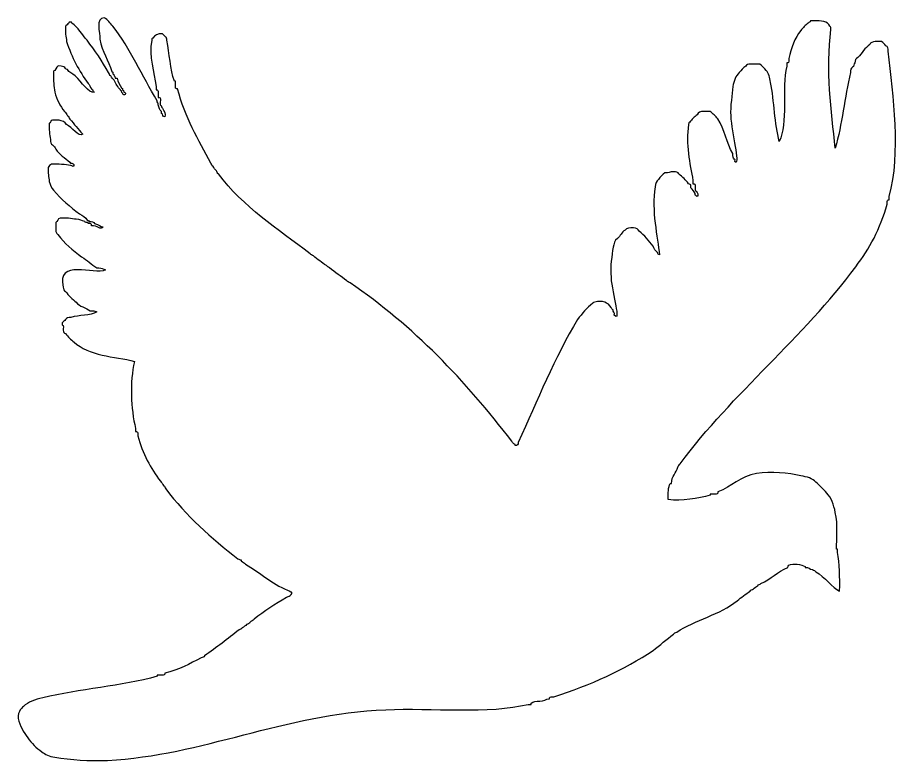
# Model space of a CAD drawing. Header units: centimetres. Extents: x -66 to 65, y -66 to 66.
# Drawn here: x 9.32 to 14.5, y 3.89 to 8.25 of the extents above; entities that cross this region are included whole.
import ezdxf

# ---------------------------------------------------------------- set-up
doc = ezdxf.new("R2010")
doc.units = ezdxf.units.CM
doc.header["$MEASUREMENT"] = 0
doc.layers.add('Layer 1', color=7, linetype='Continuous')

msp = doc.modelspace()

# ---------------------------------------------------------------- linework, layer by layer
at = {"layer": 'Layer 1'}
msp.add_open_spline([(10.16531, 7.72106), (10.15621, 7.72246), (10.16311, 7.73992), (10.15264, 7.74003), (10.15264, 7.74003), (10.15264, 7.74638), (10.15264, 7.7527), (10.15264, 7.75905), (10.15264, 7.75905), (10.15211, 7.76902), (10.15568, 7.78318), (10.14634, 7.78432), (10.14634, 7.78432), (10.14422, 7.78432), (10.14211, 7.78432), (10.13999, 7.78432), (10.13999, 7.78432), (10.13999, 7.79067), (10.13999, 7.79699), (10.13999, 7.80334), (10.13999, 7.80334), (10.13946, 7.81337), (10.14303, 7.82747), (10.13369, 7.82866), (10.13369, 7.82866), (10.13157, 7.82866), (10.12946, 7.82866), (10.12734, 7.82866), (10.12734, 7.82866), (10.12734, 7.83496), (10.12734, 7.84133), (10.12734, 7.84763), (10.12734, 7.84763), (10.11742, 7.93627), (10.08368, 8.02244), (10.10202, 8.11975), (10.10202, 8.11975), (10.10101, 8.12713), (10.10342, 8.13102), (10.10837, 8.13242), (10.10837, 8.13242), (10.11901, 8.14919), (10.13634, 8.15933), (10.16531, 8.15774), (10.16531, 8.15774), (10.1715, 8.15126), (10.17782, 8.14496), (10.18431, 8.13877), (10.18431, 8.13877), (10.19172, 8.13774), (10.18965, 8.12723), (10.19063, 8.11975), (10.19063, 8.11975), (10.20756, 8.04178), (10.20963, 7.94891), (10.23492, 7.8793), (10.23492, 7.8793), (10.23704, 7.8793), (10.23915, 7.8793), (10.24127, 7.8793), (10.24127, 7.8793), (10.24127, 7.87295), (10.24127, 7.86665), (10.24127, 7.86028), (10.24127, 7.86028), (10.2418, 7.85025), (10.23823, 7.83615), (10.24757, 7.83496), (10.24757, 7.83496), (10.24969, 7.83496), (10.2518, 7.83496), (10.25392, 7.83496), (10.25392, 7.83496), (10.29758, 7.66769), (10.3751, 7.53426), (10.45008, 7.39829), (10.45008, 7.39829), (10.45553, 7.39318), (10.45386, 7.38093), (10.46275, 7.37927), (10.46275, 7.37927), (10.4691, 7.37086), (10.4732, 7.36019), (10.48177, 7.35395), (10.48177, 7.35395), (10.48719, 7.3489), (10.48553, 7.33665), (10.49444, 7.33498), (10.49444, 7.33498), (10.63824, 7.14337), (10.84078, 7.01044), (11.03239, 6.86664), (11.03239, 6.86664), (11.03702, 6.86074), (11.0439, 6.85709), (11.05136, 6.85397), (11.05136, 6.85397), (11.07517, 6.83352), (11.10057, 6.8146), (11.12732, 6.79703), (11.12732, 6.79703), (11.13195, 6.79113), (11.13883, 6.78743), (11.14629, 6.78436), (11.14629, 6.78436), (11.17854, 6.75753), (11.21233, 6.73229), (11.24757, 6.7084), (11.24757, 6.7084), (11.2522, 6.70253), (11.25908, 6.69885), (11.26654, 6.69573), (11.26654, 6.69573), (11.6387, 6.44139), (11.94485, 6.12087), (12.21589, 5.7654), (12.21589, 5.7654), (12.21944, 5.7563), (12.22576, 5.74995), (12.23486, 5.74643), (12.23486, 5.74643), (12.23486, 5.74431), (12.23486, 5.7422), (12.23486, 5.74008), (12.23486, 5.74008), (12.24867, 5.73894), (12.25502, 5.74524), (12.25388, 5.75908), (12.25388, 5.75908), (12.36561, 6.00387), (12.46758, 6.25838), (12.60197, 6.48055), (12.60197, 6.48055), (12.62896, 6.51476), (12.65571, 6.54918), (12.69055, 6.57548), (12.69055, 6.57548), (12.69076, 6.58162), (12.6983, 6.5804), (12.70322, 6.58183), (12.70322, 6.58183), (12.74725, 6.59495), (12.78177, 6.58117), (12.79815, 6.55016), (12.79815, 6.55016), (12.80503, 6.5486), (12.80244, 6.53759), (12.81082, 6.53754), (12.81082, 6.53754), (12.80823, 6.52225), (12.82241, 6.52376), (12.81717, 6.50587), (12.81717, 6.50587), (12.8595, 6.45962), (12.80497, 6.62612), (12.79815, 6.72741), (12.79815, 6.72741), (12.79355, 6.79615), (12.80302, 6.8546), (12.81082, 6.9046), (12.81082, 6.9046), (12.81691, 6.92384), (12.81831, 6.94775), (12.83614, 6.95524), (12.83614, 6.95524), (12.85231, 6.97069), (12.86157, 6.99308), (12.88043, 7.00583), (12.88043, 7.00583), (12.89072, 7.01673), (12.90694, 7.0216), (12.93107, 7.0185), (12.93107, 7.0185), (12.94586, 7.01638), (12.95835, 7.01204), (12.96274, 6.99953), (12.96274, 6.99953), (12.99613, 6.97596), (13.01799, 6.94087), (13.045, 6.91089), (13.045, 6.91089), (13.05177, 6.89658), (13.05937, 6.88308), (13.07032, 6.87295), (13.07032, 6.87295), (13.0731, 6.86731), (13.07585, 6.86157), (13.08299, 6.86028), (13.08299, 6.86028), (13.07225, 6.96347), (13.03338, 7.1201), (13.05767, 7.25895), (13.05767, 7.25895), (13.05746, 7.28025), (13.06635, 7.29245), (13.07664, 7.30329), (13.07664, 7.30329), (13.08744, 7.31779), (13.10011, 7.33046), (13.11463, 7.3412), (13.11463, 7.3412), (13.1381, 7.33675), (13.1418, 7.35205), (13.16527, 7.34755), (13.16527, 7.34755), (13.18099, 7.3485), (13.19152, 7.3443), (13.19689, 7.33488), (13.19689, 7.33488), (13.21819, 7.31818), (13.23713, 7.29916), (13.25383, 7.27794), (13.25383, 7.27794), (13.25894, 7.2767), (13.26013, 7.27159), (13.2665, 7.27159), (13.2665, 7.27159), (13.2665, 7.26741), (13.2665, 7.26318), (13.2665, 7.25892), (13.2665, 7.25892), (13.2665, 7.25686), (13.2665, 7.25474), (13.2665, 7.25262), (13.2665, 7.25262), (13.27875, 7.2459), (13.28304, 7.23116), (13.29182, 7.22095), (13.29182, 7.22095), (13.29156, 7.21015), (13.29653, 7.20457), (13.30449, 7.20198), (13.30449, 7.20198), (13.31256, 7.20947), (13.30719, 7.2259), (13.29819, 7.2336), (13.29819, 7.2336), (13.29076, 7.23463), (13.29282, 7.24519), (13.29184, 7.25262), (13.29184, 7.25262), (13.29131, 7.26265), (13.29488, 7.27678), (13.28554, 7.27794), (13.28554, 7.27794), (13.28342, 7.27794), (13.28131, 7.27794), (13.27919, 7.27794), (13.27919, 7.27794), (13.27919, 7.28424), (13.27919, 7.29061), (13.27919, 7.29691), (13.27919, 7.29691), (13.26152, 7.3951), (13.23424, 7.51091), (13.25387, 7.62603), (13.25387, 7.62603), (13.25284, 7.63336), (13.25527, 7.6373), (13.26022, 7.6387), (13.26022, 7.6387), (13.27292, 7.6555), (13.28766, 7.67026), (13.30451, 7.68299), (13.30451, 7.68299), (13.31025, 7.69622), (13.32322, 7.70228), (13.3425, 7.70196), (13.3425, 7.70196), (13.35517, 7.70196), (13.36782, 7.70196), (13.38049, 7.70196), (13.38049, 7.70196), (13.39729, 7.68926), (13.41205, 7.67452), (13.42478, 7.65767), (13.42478, 7.65767), (13.4655, 7.60134), (13.47542, 7.51421), (13.51342, 7.45516), (13.51342, 7.45516), (13.51342, 7.45093), (13.51342, 7.44675), (13.51342, 7.44249), (13.51342, 7.44249), (13.51424, 7.43072), (13.51755, 7.42135), (13.52609, 7.41717), (13.52609, 7.41717), (13.52691, 7.41593), (13.52495, 7.40487), (13.52609, 7.4045), (13.52609, 7.4045), (13.55803, 7.39519), (13.50678, 7.56981), (13.50077, 7.67662), (13.50077, 7.67662), (13.49752, 7.73425), (13.51022, 7.80317), (13.51344, 7.84751), (13.51344, 7.84751), (13.51876, 7.88225), (13.52998, 7.91112), (13.55138, 7.92977), (13.55138, 7.92977), (13.56218, 7.9443), (13.57485, 7.95697), (13.58937, 7.96776), (13.58937, 7.96776), (13.59355, 7.97628), (13.60292, 7.97953), (13.61469, 7.98043), (13.61469, 7.98043), (13.63371, 7.98043), (13.65268, 7.98043), (13.67163, 7.98043), (13.67163, 7.98043), (13.68621, 7.96963), (13.6988, 7.95699), (13.70962, 7.94244), (13.70962, 7.94244), (13.7246, 7.9258), (13.73044, 7.9), (13.73494, 7.87283), (13.73494, 7.87283), (13.75613, 7.7611), (13.75902, 7.63108), (13.78558, 7.52474), (13.78558, 7.52474), (13.83942, 7.63333), (13.79876, 7.83645), (13.82987, 7.96776), (13.82987, 7.96776), (13.82987, 7.97411), (13.82987, 7.98043), (13.82987, 7.98678), (13.82987, 7.98678), (13.83199, 7.98678), (13.8341, 7.98678), (13.83622, 7.98678), (13.83622, 7.98678), (13.84479, 7.98869), (13.84143, 8.00258), (13.84252, 8.01205), (13.84252, 8.01205), (13.85776, 8.07489), (13.87575, 8.13498), (13.91213, 8.17662), (13.91213, 8.17662), (13.92483, 8.19342), (13.93962, 8.20818), (13.95647, 8.22091), (13.95647, 8.22091), (13.95803, 8.22779), (13.96904, 8.2252), (13.96914, 8.23358), (13.96914, 8.23358), (13.97544, 8.23358), (13.98181, 8.23358), (13.98811, 8.23358), (13.98811, 8.23358), (14.03386, 8.2371), (14.06955, 8.23064), (14.08304, 8.20196), (14.08304, 8.20196), (14.09047, 8.20093), (14.08836, 8.19037), (14.08939, 8.18296), (14.08939, 8.18296), (14.0587, 7.94648), (14.09063, 7.70576), (14.11466, 7.48676), (14.11466, 7.48676), (14.1549, 7.62376), (14.16959, 7.78627), (14.2033, 7.92978), (14.2033, 7.92978), (14.20237, 7.9455), (14.20655, 7.95608), (14.21597, 7.96145), (14.21597, 7.96145), (14.22769, 7.96238), (14.21983, 7.98285), (14.22864, 7.9868), (14.22864, 7.9868), (14.23076, 8.00151), (14.2351, 8.01403), (14.24761, 8.01842), (14.24761, 8.01842), (14.27021, 8.04435), (14.28817, 8.07496), (14.31727, 8.09438), (14.31727, 8.09438), (14.32161, 8.10684), (14.33412, 8.11123), (14.34889, 8.11335), (14.34889, 8.11335), (14.36156, 8.11335), (14.37421, 8.11335), (14.38688, 8.11335), (14.38688, 8.11335), (14.39627, 8.10592), (14.40477, 8.09747), (14.4122, 8.08803), (14.4122, 8.08803), (14.42157, 8.08266), (14.4258, 8.0721), (14.42487, 8.05641), (14.42487, 8.05641), (14.45411, 7.78966), (14.50234, 7.45959), (14.43117, 7.20199), (14.43117, 7.20199), (14.43117, 7.19569), (14.43117, 7.18932), (14.43117, 7.18302), (14.43117, 7.18302), (14.42905, 7.18302), (14.42694, 7.18302), (14.42487, 7.18302), (14.42487, 7.18302), (14.41624, 7.18106), (14.4196, 7.16714), (14.41852, 7.1577), (14.41852, 7.1577), (14.37944, 7.01321), (14.31486, 6.89425), (14.23495, 6.79059), (14.23495, 6.79059), (13.92499, 6.37064), (13.51462, 6.05103), (13.20339, 5.6324), (13.20339, 5.6324), (13.19744, 5.62774), (13.19379, 5.62089), (13.19072, 5.61343), (13.19072, 5.61343), (13.17955, 5.58025), (13.15505, 5.56046), (13.15273, 5.5185), (13.15273, 5.5185), (13.15061, 5.5185), (13.1485, 5.5185), (13.14638, 5.5185), (13.14638, 5.5185), (13.13283, 5.49617), (13.13315, 5.46003), (13.13371, 5.42351), (13.13371, 5.42351), (13.21256, 5.4106), (13.31127, 5.43126), (13.38057, 5.44883), (13.38057, 5.44883), (13.38057, 5.45095), (13.38057, 5.45306), (13.38057, 5.45518), (13.38057, 5.45518), (13.38687, 5.45518), (13.39324, 5.45518), (13.39954, 5.45518), (13.39954, 5.45518), (13.40957, 5.45571), (13.42367, 5.45214), (13.42486, 5.46148), (13.42486, 5.46148), (13.42486, 5.4636), (13.42486, 5.46571), (13.42486, 5.46783), (13.42486, 5.46783), (13.50656, 5.49797), (13.55628, 5.56006), (13.65269, 5.57541), (13.65269, 5.57541), (13.73836, 5.58967), (13.83904, 5.58033), (13.91217, 5.56274), (13.91217, 5.56274), (13.94725, 5.5556), (13.98218, 5.54837), (14.00081, 5.52475), (14.00081, 5.52475), (14.02428, 5.50599), (14.04537, 5.4849), (14.06412, 5.46144), (14.06412, 5.46144), (14.09119, 5.43369), (14.10577, 5.39344), (14.11471, 5.34754), (14.11471, 5.34754), (14.13146, 5.27761), (14.12199, 5.1903), (14.12106, 5.13235), (14.12106, 5.13235), (14.12318, 5.13235), (14.12529, 5.13235), (14.12736, 5.13235), (14.12736, 5.13235), (14.12736, 5.126), (14.12736, 5.11968), (14.12736, 5.11333), (14.12736, 5.11333), (14.14194, 5.04771), (14.14114, 4.96678), (14.14003, 4.8855), (14.14003, 4.8855), (14.09926, 4.90384), (14.05139, 4.96977), (14.00081, 4.99943), (14.00081, 4.99943), (13.99615, 5.00533), (13.98927, 5.00901), (13.98184, 5.0121), (13.98184, 5.0121), (13.96178, 5.01107), (13.96065, 5.0289), (13.9375, 5.02477), (13.9375, 5.02477), (13.9375, 5.02689), (13.9375, 5.02895), (13.9375, 5.03109), (13.9375, 5.03109), (13.91813, 5.04141), (13.86625, 5.05242), (13.84257, 5.03744), (13.84257, 5.03744), (13.84138, 5.03233), (13.83622, 5.03114), (13.83627, 5.02477), (13.83627, 5.02477), (13.77512, 5.00151), (13.7371, 4.95516), (13.67805, 4.92984), (13.67805, 4.92984), (13.67294, 4.92436), (13.66075, 4.92606), (13.65908, 4.91717), (13.65908, 4.91717), (13.65061, 4.91082), (13.63995, 4.90672), (13.63376, 4.89815), (13.63376, 4.89815), (13.62865, 4.89273), (13.6164, 4.89442), (13.61474, 4.8855), (13.61474, 4.8855), (13.58802, 4.86793), (13.56259, 4.84907), (13.53883, 4.82854), (13.53883, 4.82854), (13.43993, 4.74813), (13.29248, 4.71625), (13.18439, 4.64497), (13.18439, 4.64497), (13.17928, 4.63955), (13.16709, 4.64124), (13.16542, 4.63235), (13.16542, 4.63235), (13.12475, 4.60123), (13.08549, 4.5688), (13.04517, 4.53736), (13.04517, 4.53736), (12.87499, 4.42274), (12.67801, 4.3349), (12.46287, 4.26524), (12.46287, 4.26524), (12.45284, 4.26471), (12.43874, 4.26828), (12.43758, 4.25894), (12.43758, 4.25894), (12.43758, 4.25682), (12.43758, 4.25471), (12.43758, 4.25259), (12.43758, 4.25259), (12.41242, 4.25455), (12.40578, 4.23796), (12.38062, 4.23992), (12.38062, 4.23992), (12.36006, 4.23939), (12.3417, 4.23667), (12.33001, 4.22725), (12.33001, 4.22725), (12.33001, 4.22519), (12.33001, 4.22307), (12.33001, 4.22095), (12.33001, 4.22095), (12.32369, 4.22095), (12.31734, 4.22095), (12.31101, 4.22095), (12.31101, 4.22095), (12.08725, 4.16338), (11.74221, 4.201), (11.47561, 4.18933), (11.47561, 4.18933), (10.87255, 4.16282), (10.40145, 3.92051), (9.84273, 3.89183), (9.84273, 3.89183), (9.73452, 3.8863), (9.62776, 3.89487), (9.53261, 3.91085), (9.53261, 3.91085), (9.5002, 3.91432), (9.47676, 3.92673), (9.45665, 3.94247), (9.45665, 3.94247), (9.4244, 3.96507), (9.39699, 3.9925), (9.37439, 4.02473), (9.37439, 4.02473), (9.34989, 4.05719), (9.32841, 4.09268), (9.31745, 4.13869), (9.31745, 4.13869), (9.31533, 4.16184), (9.32449, 4.17383), (9.33012, 4.18933), (9.33012, 4.18933), (9.33658, 4.19547), (9.3429, 4.20184), (9.34909, 4.2083), (9.34909, 4.2083), (9.3769, 4.23537), (9.41714, 4.24995), (9.46305, 4.25894), (9.46305, 4.25894), (9.67554, 4.31223), (9.92726, 4.32633), (10.1339, 4.38549), (10.1339, 4.38549), (10.1339, 4.38761), (10.1339, 4.38972), (10.1339, 4.39184), (10.1339, 4.39184), (10.1402, 4.39184), (10.14657, 4.39184), (10.15287, 4.39184), (10.15287, 4.39184), (10.1629, 4.39237), (10.177, 4.3888), (10.17819, 4.39814), (10.17819, 4.39814), (10.17819, 4.40026), (10.17819, 4.40237), (10.17819, 4.40449), (10.17819, 4.40449), (10.26347, 4.42047), (10.32379, 4.46138), (10.39338, 4.49307), (10.39338, 4.49307), (10.39849, 4.49852), (10.41071, 4.49685), (10.41238, 4.50574), (10.41238, 4.50574), (10.48138, 4.55487), (10.54888, 4.60551), (10.61489, 4.65761), (10.61489, 4.65761), (10.61997, 4.66309), (10.63222, 4.66139), (10.63389, 4.67028), (10.63389, 4.67028), (10.6423, 4.67663), (10.65302, 4.68073), (10.65921, 4.6893), (10.65921, 4.6893), (10.66432, 4.69472), (10.67651, 4.69306), (10.67818, 4.70195), (10.67818, 4.70195), (10.68662, 4.70825), (10.69731, 4.7124), (10.7035, 4.72092), (10.7035, 4.72092), (10.76256, 4.76733), (10.82587, 4.80956), (10.89337, 4.84752), (10.89337, 4.84752), (10.90178, 4.85387), (10.91694, 4.85347), (10.91869, 4.86649), (10.91869, 4.86649), (10.93814, 4.87636), (10.90771, 4.8885), (10.89972, 4.89181), (10.89972, 4.89181), (10.80344, 4.92845), (10.73814, 4.99603), (10.65289, 5.04368), (10.65289, 5.04368), (10.64667, 5.05225), (10.63601, 5.05635), (10.62757, 5.0627), (10.62757, 5.0627), (10.62757, 5.06476), (10.62757, 5.06688), (10.62757, 5.069), (10.62757, 5.069), (10.61736, 5.06725), (10.6167, 5.07501), (10.60857, 5.07535), (10.60857, 5.07535), (10.45075, 5.19597), (10.3043, 5.328), (10.18455, 5.4867), (10.18455, 5.4867), (10.1791, 5.49183), (10.18079, 5.50406), (10.17188, 5.50572), (10.17188, 5.50572), (10.16556, 5.51413), (10.16146, 5.5248), (10.15288, 5.53104), (10.15288, 5.53104), (10.09605, 5.60705), (10.04898, 5.69294), (10.01998, 5.79681), (10.01998, 5.79681), (10.01945, 5.80684), (10.02302, 5.82094), (10.01368, 5.82213), (10.01368, 5.82213), (10.01156, 5.82213), (10.00945, 5.82213), (10.00733, 5.82213), (10.00733, 5.82213), (10.00733, 5.82848), (10.00733, 5.8348), (10.00733, 5.84115), (10.00733, 5.84115), (9.98008, 5.95587), (9.97198, 6.11386), (10.00103, 6.23353), (10.00103, 6.23353), (9.94409, 6.25255), (9.87247, 6.25689), (9.81116, 6.27152), (9.81116, 6.27152), (9.74491, 6.28546), (9.69019, 6.31092), (9.64659, 6.34743), (9.64659, 6.34743), (9.62749, 6.36217), (9.61066, 6.37899), (9.59598, 6.39807), (9.59598, 6.39807), (9.58817, 6.40085), (9.58296, 6.40619), (9.58331, 6.41709), (9.58331, 6.41709), (9.57984, 6.4263), (9.59069, 6.44982), (9.57696, 6.44873), (9.57696, 6.44873), (9.57696, 6.45296), (9.57696, 6.45714), (9.57696, 6.46138), (9.57696, 6.46138), (9.58344, 6.46752), (9.58977, 6.47389), (9.59598, 6.48035), (9.59598, 6.48035), (9.60135, 6.48974), (9.61191, 6.494), (9.6276, 6.49302), (9.6276, 6.49302), (9.67467, 6.50715), (9.74185, 6.50114), (9.77947, 6.52469), (9.77947, 6.52469), (9.77383, 6.52961), (9.76521, 6.53146), (9.75418, 6.53099), (9.75418, 6.53099), (9.74997, 6.53099), (9.74574, 6.53099), (9.74151, 6.53099), (9.74151, 6.53099), (9.71643, 6.55023), (9.67804, 6.5561), (9.65922, 6.58163), (9.65922, 6.58163), (9.6358, 6.60039), (9.61469, 6.62148), (9.59596, 6.64494), (9.59596, 6.64494), (9.58744, 6.64907), (9.58416, 6.65841), (9.58329, 6.67021), (9.58329, 6.67021), (9.53998, 6.83856), (9.76831, 6.74043), (9.83009, 6.77149), (9.83009, 6.77149), (9.81826, 6.77654), (9.80691, 6.78207), (9.7921, 6.78416), (9.7921, 6.78416), (9.78789, 6.78416), (9.78369, 6.78416), (9.77943, 6.78416), (9.77943, 6.78416), (9.74821, 6.80353), (9.72392, 6.82991), (9.69085, 6.84747), (9.69085, 6.84747), (9.64, 6.88732), (9.58782, 6.92587), (9.55157, 6.98037), (9.55157, 6.98037), (9.5431, 6.98452), (9.5398, 6.99386), (9.5389, 7.00564), (9.5389, 7.00564), (9.5389, 7.02043), (9.5389, 7.03522), (9.5389, 7.04998), (9.5389, 7.04998), (9.55007, 7.05572), (9.54938, 7.07329), (9.56422, 7.0753), (9.56422, 7.0753), (9.60081, 7.07808), (9.62907, 7.0726), (9.65915, 7.06895), (9.65915, 7.06895), (9.68193, 7.07064), (9.68966, 7.05728), (9.70979, 7.05628), (9.70979, 7.05628), (9.71082, 7.0489), (9.72133, 7.05096), (9.72879, 7.04998), (9.72879, 7.04998), (9.72879, 7.04786), (9.72879, 7.04575), (9.72879, 7.04363), (9.72879, 7.04363), (9.73776, 7.04419), (9.7467, 7.04466), (9.74779, 7.03733), (9.74779, 7.03733), (9.74779, 7.03521), (9.74779, 7.0331), (9.74779, 7.03098), (9.74779, 7.03098), (9.78515, 7.03244), (9.80132, 7.00285), (9.8174, 7.02468), (9.8174, 7.02468), (9.7988, 7.02489), (9.79348, 7.03791), (9.76676, 7.04365), (9.76676, 7.04365), (9.76139, 7.05304), (9.75083, 7.0573), (9.73514, 7.05632), (9.73514, 7.05632), (9.73498, 7.06246), (9.72739, 7.06124), (9.72247, 7.06267), (9.72247, 7.06267), (9.71596, 7.08355), (9.69596, 7.09098), (9.67818, 7.10066), (9.67818, 7.10066), (9.62272, 7.14225), (9.56997, 7.18654), (9.52628, 7.23988), (9.52628, 7.23988), (9.51419, 7.25311), (9.50588, 7.27012), (9.50096, 7.29052), (9.50096, 7.29052), (9.49932, 7.31843), (9.49085, 7.33947), (9.49464, 7.37278), (9.49464, 7.37278), (9.49821, 7.38188), (9.50451, 7.38823), (9.51364, 7.39175), (9.51364, 7.39175), (9.55526, 7.39331), (9.59352, 7.39149), (9.62757, 7.38545), (9.62757, 7.38545), (9.63268, 7.38421), (9.63387, 7.3791), (9.64024, 7.3791), (9.64024, 7.3791), (9.64733, 7.38825), (9.64707, 7.39455), (9.63392, 7.39812), (9.63392, 7.39812), (9.62656, 7.39709), (9.62265, 7.39952), (9.62125, 7.40442), (9.62125, 7.40442), (9.59249, 7.42839), (9.56066, 7.44932), (9.53896, 7.48038), (9.53896, 7.48038), (9.53311, 7.50406), (9.50292, 7.50337), (9.50734, 7.53732), (9.50734, 7.53732), (9.50366, 7.5674), (9.49819, 7.59566), (9.50102, 7.63225), (9.50102, 7.63225), (9.51298, 7.63296), (9.50541, 7.65318), (9.52002, 7.65127), (9.52002, 7.65127), (9.53269, 7.65127), (9.54534, 7.65127), (9.55801, 7.65127), (9.55801, 7.65127), (9.57635, 7.6464), (9.59439, 7.64124), (9.6023, 7.62595), (9.6023, 7.62595), (9.63222, 7.61116), (9.67403, 7.54927), (9.69723, 7.56896), (9.69723, 7.56896), (9.66937, 7.59597), (9.64744, 7.62891), (9.62129, 7.6576), (9.62129, 7.6576), (9.61584, 7.66271), (9.61753, 7.6749), (9.60862, 7.67657), (9.60862, 7.67657), (9.6023, 7.68504), (9.5982, 7.6957), (9.58962, 7.70189), (9.58962, 7.70189), (9.56409, 7.73335), (9.54512, 7.77134), (9.53268, 7.81585), (9.53268, 7.81585), (9.52736, 7.8485), (9.5244, 7.88353), (9.52636, 7.92343), (9.52636, 7.92343), (9.5258, 7.93243), (9.5253, 7.94137), (9.53268, 7.9424), (9.53268, 7.9424), (9.54255, 7.95362), (9.54115, 7.97613), (9.57067, 7.96772), (9.57067, 7.96772), (9.58244, 7.96685), (9.59181, 7.96359), (9.59599, 7.95505), (9.59599, 7.95505), (9.59615, 7.94891), (9.60372, 7.95013), (9.60864, 7.94875), (9.60864, 7.94875), (9.61417, 7.92854), (9.63589, 7.92615), (9.65296, 7.91076), (9.65296, 7.91076), (9.69238, 7.87515), (9.73022, 7.80575), (9.76686, 7.81585), (9.76686, 7.81585), (9.75228, 7.81387), (9.75982, 7.83413), (9.74789, 7.83479), (9.74789, 7.83479), (9.74048, 7.84424), (9.74003, 7.86069), (9.72889, 7.86649), (9.72889, 7.86649), (9.67677, 7.93883), (9.63221, 8.0187), (9.60231, 8.11329), (9.60231, 8.11329), (9.59961, 8.14224), (9.59271, 8.16692), (9.59601, 8.20193), (9.59601, 8.20193), (9.60247, 8.20807), (9.60879, 8.21444), (9.61498, 8.2209), (9.61498, 8.2209), (9.61644, 8.22897), (9.63387, 8.22918), (9.63398, 8.2209), (9.63398, 8.2209), (9.67166, 8.19526), (9.6924, 8.15274), (9.72259, 8.11962), (9.72259, 8.11962), (9.769, 8.06062), (9.81123, 7.9973), (9.84917, 7.92975), (9.84917, 7.92975), (9.85462, 7.92464), (9.85293, 7.91245), (9.86184, 7.91078), (9.86184, 7.91078), (9.86816, 7.90237), (9.87226, 7.89165), (9.88084, 7.88546), (9.88084, 7.88546), (9.8915, 7.86448), (9.90394, 7.84524), (9.91883, 7.82852), (9.91883, 7.82852), (9.91764, 7.82315), (9.92129, 7.82251), (9.92513, 7.82217), (9.92513, 7.82217), (9.9241, 7.81484), (9.92653, 7.8109), (9.93148, 7.8095), (9.93148, 7.8095), (9.9354, 7.78341), (9.96394, 7.81193), (9.93778, 7.81588), (9.93778, 7.81588), (9.93881, 7.82321), (9.93638, 7.82712), (9.93148, 7.82853), (9.93148, 7.82853), (9.93249, 7.83586), (9.93008, 7.8398), (9.92513, 7.8412), (9.92513, 7.8412), (9.9169, 7.86044), (9.90124, 7.8721), (9.89981, 7.89814), (9.89981, 7.89814), (9.89563, 7.89814), (9.8914, 7.89814), (9.88714, 7.89814), (9.88714, 7.89814), (9.88817, 7.90547), (9.88574, 7.90941), (9.88084, 7.91081), (9.88084, 7.91081), (9.88187, 7.91814), (9.87944, 7.92208), (9.87449, 7.92348), (9.87449, 7.92348), (9.87552, 7.93081), (9.87309, 7.93475), (9.86819, 7.93615), (9.86819, 7.93615), (9.84739, 8.00182), (9.8113, 8.05222), (9.79858, 8.12602), (9.79858, 8.12602), (9.79937, 8.16523), (9.76887, 8.25127), (9.82387, 8.25257), (9.82387, 8.25257), (9.84459, 8.23955), (9.85861, 8.21987), (9.87448, 8.20198), (9.87448, 8.20198), (9.97571, 8.07109), (10.04625, 7.90962), (10.13401, 7.76526), (10.13401, 7.76526), (10.13319, 7.75388), (10.14176, 7.75195), (10.14031, 7.73994), (10.14031, 7.73994), (10.14314, 7.72377), (10.1492, 7.71084), (10.15931, 7.70195), (10.15931, 7.70195), (10.15931, 7.69777), (10.15931, 7.69354), (10.15931, 7.68928), (10.15931, 7.68928), (10.17127, 7.68862), (10.1637, 7.6684), (10.17831, 7.67034), (10.17831, 7.67034), (10.18724, 7.68153), (10.17383, 7.70839), (10.16531, 7.72106)], degree=3, knots=[0, 0, 0, 0, 0.003663, 0.003663, 0.003663, 0.003663, 0.007326, 0.007326, 0.007326, 0.007326, 0.010989, 0.010989, 0.010989, 0.010989, 0.014652, 0.014652, 0.014652, 0.014652, 0.018315, 0.018315, 0.018315, 0.018315, 0.021978, 0.021978, 0.021978, 0.021978, 0.025641, 0.025641, 0.025641, 0.025641, 0.029304, 0.029304, 0.029304, 0.029304, 0.032967, 0.032967, 0.032967, 0.032967, 0.03663, 0.03663, 0.03663, 0.03663, 0.040293, 0.040293, 0.040293, 0.040293, 0.043956, 0.043956, 0.043956, 0.043956, 0.047619, 0.047619, 0.047619, 0.047619, 0.0512821, 0.0512821, 0.0512821, 0.0512821, 0.0549451, 0.0549451, 0.0549451, 0.0549451, 0.0586081, 0.0586081, 0.0586081, 0.0586081, 0.0622711, 0.0622711, 0.0622711, 0.0622711, 0.0659341, 0.0659341, 0.0659341, 0.0659341, 0.0695971, 0.0695971, 0.0695971, 0.0695971, 0.0732601, 0.0732601, 0.0732601, 0.0732601, 0.0769231, 0.0769231, 0.0769231, 0.0769231, 0.0805861, 0.0805861, 0.0805861, 0.0805861, 0.0842491, 0.0842491, 0.0842491, 0.0842491, 0.0879121, 0.0879121, 0.0879121, 0.0879121, 0.0915751, 0.0915751, 0.0915751, 0.0915751, 0.0952381, 0.0952381, 0.0952381, 0.0952381, 0.0989011, 0.0989011, 0.0989011, 0.0989011, 0.1025641, 0.1025641, 0.1025641, 0.1025641, 0.1062271, 0.1062271, 0.1062271, 0.1062271, 0.1098901, 0.1098901, 0.1098901, 0.1098901, 0.1135531, 0.1135531, 0.1135531, 0.1135531, 0.1172161, 0.1172161, 0.1172161, 0.1172161, 0.1208791, 0.1208791, 0.1208791, 0.1208791, 0.1245421, 0.1245421, 0.1245421, 0.1245421, 0.1282051, 0.1282051, 0.1282051, 0.1282051, 0.1318681, 0.1318681, 0.1318681, 0.1318681, 0.1355311, 0.1355311, 0.1355311, 0.1355311, 0.1391941, 0.1391941, 0.1391941, 0.1391941, 0.1428571, 0.1428571, 0.1428571, 0.1428571, 0.1465201, 0.1465201, 0.1465201, 0.1465201, 0.1501832, 0.1501832, 0.1501832, 0.1501832, 0.1538462, 0.1538462, 0.1538462, 0.1538462, 0.1575092, 0.1575092, 0.1575092, 0.1575092, 0.1611722, 0.1611722, 0.1611722, 0.1611722, 0.1648352, 0.1648352, 0.1648352, 0.1648352, 0.1684982, 0.1684982, 0.1684982, 0.1684982, 0.1721612, 0.1721612, 0.1721612, 0.1721612, 0.1758242, 0.1758242, 0.1758242, 0.1758242, 0.1794872, 0.1794872, 0.1794872, 0.1794872, 0.1831502, 0.1831502, 0.1831502, 0.1831502, 0.1868132, 0.1868132, 0.1868132, 0.1868132, 0.1904762, 0.1904762, 0.1904762, 0.1904762, 0.1941392, 0.1941392, 0.1941392, 0.1941392, 0.1978022, 0.1978022, 0.1978022, 0.1978022, 0.2014652, 0.2014652, 0.2014652, 0.2014652, 0.2051282, 0.2051282, 0.2051282, 0.2051282, 0.2087912, 0.2087912, 0.2087912, 0.2087912, 0.2124542, 0.2124542, 0.2124542, 0.2124542, 0.2161172, 0.2161172, 0.2161172, 0.2161172, 0.2197802, 0.2197802, 0.2197802, 0.2197802, 0.2234432, 0.2234432, 0.2234432, 0.2234432, 0.2271062, 0.2271062, 0.2271062, 0.2271062, 0.2307692, 0.2307692, 0.2307692, 0.2307692, 0.2344322, 0.2344322, 0.2344322, 0.2344322, 0.2380952, 0.2380952, 0.2380952, 0.2380952, 0.2417582, 0.2417582, 0.2417582, 0.2417582, 0.2454212, 0.2454212, 0.2454212, 0.2454212, 0.2490842, 0.2490842, 0.2490842, 0.2490842, 0.2527473, 0.2527473, 0.2527473, 0.2527473, 0.2564103, 0.2564103, 0.2564103, 0.2564103, 0.2600733, 0.2600733, 0.2600733, 0.2600733, 0.2637363, 0.2637363, 0.2637363, 0.2637363, 0.2673993, 0.2673993, 0.2673993, 0.2673993, 0.2710623, 0.2710623, 0.2710623, 0.2710623, 0.2747253, 0.2747253, 0.2747253, 0.2747253, 0.2783883, 0.2783883, 0.2783883, 0.2783883, 0.2820513, 0.2820513, 0.2820513, 0.2820513, 0.2857143, 0.2857143, 0.2857143, 0.2857143, 0.2893773, 0.2893773, 0.2893773, 0.2893773, 0.2930403, 0.2930403, 0.2930403, 0.2930403, 0.2967033, 0.2967033, 0.2967033, 0.2967033, 0.3003663, 0.3003663, 0.3003663, 0.3003663, 0.3040293, 0.3040293, 0.3040293, 0.3040293, 0.3076923, 0.3076923, 0.3076923, 0.3076923, 0.3113553, 0.3113553, 0.3113553, 0.3113553, 0.3150183, 0.3150183, 0.3150183, 0.3150183, 0.3186813, 0.3186813, 0.3186813, 0.3186813, 0.3223443, 0.3223443, 0.3223443, 0.3223443, 0.3260073, 0.3260073, 0.3260073, 0.3260073, 0.3296703, 0.3296703, 0.3296703, 0.3296703, 0.3333333, 0.3333333, 0.3333333, 0.3333333, 0.3369963, 0.3369963, 0.3369963, 0.3369963, 0.3406593, 0.3406593, 0.3406593, 0.3406593, 0.3443223, 0.3443223, 0.3443223, 0.3443223, 0.3479853, 0.3479853, 0.3479853, 0.3479853, 0.3516484, 0.3516484, 0.3516484, 0.3516484, 0.3553114, 0.3553114, 0.3553114, 0.3553114, 0.3589744, 0.3589744, 0.3589744, 0.3589744, 0.3626374, 0.3626374, 0.3626374, 0.3626374, 0.3663004, 0.3663004, 0.3663004, 0.3663004, 0.3699634, 0.3699634, 0.3699634, 0.3699634, 0.3736264, 0.3736264, 0.3736264, 0.3736264, 0.3772894, 0.3772894, 0.3772894, 0.3772894, 0.3809524, 0.3809524, 0.3809524, 0.3809524, 0.3846154, 0.3846154, 0.3846154, 0.3846154, 0.3882784, 0.3882784, 0.3882784, 0.3882784, 0.3919414, 0.3919414, 0.3919414, 0.3919414, 0.3956044, 0.3956044, 0.3956044, 0.3956044, 0.3992674, 0.3992674, 0.3992674, 0.3992674, 0.4029304, 0.4029304, 0.4029304, 0.4029304, 0.4065934, 0.4065934, 0.4065934, 0.4065934, 0.4102564, 0.4102564, 0.4102564, 0.4102564, 0.4139194, 0.4139194, 0.4139194, 0.4139194, 0.4175824, 0.4175824, 0.4175824, 0.4175824, 0.4212454, 0.4212454, 0.4212454, 0.4212454, 0.4249084, 0.4249084, 0.4249084, 0.4249084, 0.4285714, 0.4285714, 0.4285714, 0.4285714, 0.4322344, 0.4322344, 0.4322344, 0.4322344, 0.4358974, 0.4358974, 0.4358974, 0.4358974, 0.4395604, 0.4395604, 0.4395604, 0.4395604, 0.4432234, 0.4432234, 0.4432234, 0.4432234, 0.4468864, 0.4468864, 0.4468864, 0.4468864, 0.4505495, 0.4505495, 0.4505495, 0.4505495, 0.4542125, 0.4542125, 0.4542125, 0.4542125, 0.4578755, 0.4578755, 0.4578755, 0.4578755, 0.4615385, 0.4615385, 0.4615385, 0.4615385, 0.4652015, 0.4652015, 0.4652015, 0.4652015, 0.4688645, 0.4688645, 0.4688645, 0.4688645, 0.4725275, 0.4725275, 0.4725275, 0.4725275, 0.4761905, 0.4761905, 0.4761905, 0.4761905, 0.4798535, 0.4798535, 0.4798535, 0.4798535, 0.4835165, 0.4835165, 0.4835165, 0.4835165, 0.4871795, 0.4871795, 0.4871795, 0.4871795, 0.4908425, 0.4908425, 0.4908425, 0.4908425, 0.4945055, 0.4945055, 0.4945055, 0.4945055, 0.4981685, 0.4981685, 0.4981685, 0.4981685, 0.5018315, 0.5018315, 0.5018315, 0.5018315, 0.5054945, 0.5054945, 0.5054945, 0.5054945, 0.5091575, 0.5091575, 0.5091575, 0.5091575, 0.5128205, 0.5128205, 0.5128205, 0.5128205, 0.5164835, 0.5164835, 0.5164835, 0.5164835, 0.5201465, 0.5201465, 0.5201465, 0.5201465, 0.5238095, 0.5238095, 0.5238095, 0.5238095, 0.5274725, 0.5274725, 0.5274725, 0.5274725, 0.5311355, 0.5311355, 0.5311355, 0.5311355, 0.5347985, 0.5347985, 0.5347985, 0.5347985, 0.5384615, 0.5384615, 0.5384615, 0.5384615, 0.5421245, 0.5421245, 0.5421245, 0.5421245, 0.5457875, 0.5457875, 0.5457875, 0.5457875, 0.5494505, 0.5494505, 0.5494505, 0.5494505, 0.5531136, 0.5531136, 0.5531136, 0.5531136, 0.5567766, 0.5567766, 0.5567766, 0.5567766, 0.5604396, 0.5604396, 0.5604396, 0.5604396, 0.5641026, 0.5641026, 0.5641026, 0.5641026, 0.5677656, 0.5677656, 0.5677656, 0.5677656, 0.5714286, 0.5714286, 0.5714286, 0.5714286, 0.5750916, 0.5750916, 0.5750916, 0.5750916, 0.5787546, 0.5787546, 0.5787546, 0.5787546, 0.5824176, 0.5824176, 0.5824176, 0.5824176, 0.5860806, 0.5860806, 0.5860806, 0.5860806, 0.5897436, 0.5897436, 0.5897436, 0.5897436, 0.5934066, 0.5934066, 0.5934066, 0.5934066, 0.5970696, 0.5970696, 0.5970696, 0.5970696, 0.6007326, 0.6007326, 0.6007326, 0.6007326, 0.6043956, 0.6043956, 0.6043956, 0.6043956, 0.6080586, 0.6080586, 0.6080586, 0.6080586, 0.6117216, 0.6117216, 0.6117216, 0.6117216, 0.6153846, 0.6153846, 0.6153846, 0.6153846, 0.6190476, 0.6190476, 0.6190476, 0.6190476, 0.6227106, 0.6227106, 0.6227106, 0.6227106, 0.6263736, 0.6263736, 0.6263736, 0.6263736, 0.6300366, 0.6300366, 0.6300366, 0.6300366, 0.6336996, 0.6336996, 0.6336996, 0.6336996, 0.6373626, 0.6373626, 0.6373626, 0.6373626, 0.6410256, 0.6410256, 0.6410256, 0.6410256, 0.6446886, 0.6446886, 0.6446886, 0.6446886, 0.6483516, 0.6483516, 0.6483516, 0.6483516, 0.6520147, 0.6520147, 0.6520147, 0.6520147, 0.6556777, 0.6556777, 0.6556777, 0.6556777, 0.6593407, 0.6593407, 0.6593407, 0.6593407, 0.6630037, 0.6630037, 0.6630037, 0.6630037, 0.6666667, 0.6666667, 0.6666667, 0.6666667, 0.6703297, 0.6703297, 0.6703297, 0.6703297, 0.6739927, 0.6739927, 0.6739927, 0.6739927, 0.6776557, 0.6776557, 0.6776557, 0.6776557, 0.6813187, 0.6813187, 0.6813187, 0.6813187, 0.6849817, 0.6849817, 0.6849817, 0.6849817, 0.6886447, 0.6886447, 0.6886447, 0.6886447, 0.6923077, 0.6923077, 0.6923077, 0.6923077, 0.6959707, 0.6959707, 0.6959707, 0.6959707, 0.6996337, 0.6996337, 0.6996337, 0.6996337, 0.7032967, 0.7032967, 0.7032967, 0.7032967, 0.7069597, 0.7069597, 0.7069597, 0.7069597, 0.7106227, 0.7106227, 0.7106227, 0.7106227, 0.7142857, 0.7142857, 0.7142857, 0.7142857, 0.7179487, 0.7179487, 0.7179487, 0.7179487, 0.7216117, 0.7216117, 0.7216117, 0.7216117, 0.7252747, 0.7252747, 0.7252747, 0.7252747, 0.7289377, 0.7289377, 0.7289377, 0.7289377, 0.7326007, 0.7326007, 0.7326007, 0.7326007, 0.7362637, 0.7362637, 0.7362637, 0.7362637, 0.7399267, 0.7399267, 0.7399267, 0.7399267, 0.7435897, 0.7435897, 0.7435897, 0.7435897, 0.7472527, 0.7472527, 0.7472527, 0.7472527, 0.7509158, 0.7509158, 0.7509158, 0.7509158, 0.7545788, 0.7545788, 0.7545788, 0.7545788, 0.7582418, 0.7582418, 0.7582418, 0.7582418, 0.7619048, 0.7619048, 0.7619048, 0.7619048, 0.7655678, 0.7655678, 0.7655678, 0.7655678, 0.7692308, 0.7692308, 0.7692308, 0.7692308, 0.7728938, 0.7728938, 0.7728938, 0.7728938, 0.7765568, 0.7765568, 0.7765568, 0.7765568, 0.7802198, 0.7802198, 0.7802198, 0.7802198, 0.7838828, 0.7838828, 0.7838828, 0.7838828, 0.7875458, 0.7875458, 0.7875458, 0.7875458, 0.7912088, 0.7912088, 0.7912088, 0.7912088, 0.7948718, 0.7948718, 0.7948718, 0.7948718, 0.7985348, 0.7985348, 0.7985348, 0.7985348, 0.8021978, 0.8021978, 0.8021978, 0.8021978, 0.8058608, 0.8058608, 0.8058608, 0.8058608, 0.8095238, 0.8095238, 0.8095238, 0.8095238, 0.8131868, 0.8131868, 0.8131868, 0.8131868, 0.8168498, 0.8168498, 0.8168498, 0.8168498, 0.8205128, 0.8205128, 0.8205128, 0.8205128, 0.8241758, 0.8241758, 0.8241758, 0.8241758, 0.8278388, 0.8278388, 0.8278388, 0.8278388, 0.8315018, 0.8315018, 0.8315018, 0.8315018, 0.8351648, 0.8351648, 0.8351648, 0.8351648, 0.8388278, 0.8388278, 0.8388278, 0.8388278, 0.8424908, 0.8424908, 0.8424908, 0.8424908, 0.8461538, 0.8461538, 0.8461538, 0.8461538, 0.8498168, 0.8498168, 0.8498168, 0.8498168, 0.8534799, 0.8534799, 0.8534799, 0.8534799, 0.8571429, 0.8571429, 0.8571429, 0.8571429, 0.8608059, 0.8608059, 0.8608059, 0.8608059, 0.8644689, 0.8644689, 0.8644689, 0.8644689, 0.8681319, 0.8681319, 0.8681319, 0.8681319, 0.8717949, 0.8717949, 0.8717949, 0.8717949, 0.8754579, 0.8754579, 0.8754579, 0.8754579, 0.8791209, 0.8791209, 0.8791209, 0.8791209, 0.8827839, 0.8827839, 0.8827839, 0.8827839, 0.8864469, 0.8864469, 0.8864469, 0.8864469, 0.8901099, 0.8901099, 0.8901099, 0.8901099, 0.8937729, 0.8937729, 0.8937729, 0.8937729, 0.8974359, 0.8974359, 0.8974359, 0.8974359, 0.9010989, 0.9010989, 0.9010989, 0.9010989, 0.9047619, 0.9047619, 0.9047619, 0.9047619, 0.9084249, 0.9084249, 0.9084249, 0.9084249, 0.9120879, 0.9120879, 0.9120879, 0.9120879, 0.9157509, 0.9157509, 0.9157509, 0.9157509, 0.9194139, 0.9194139, 0.9194139, 0.9194139, 0.9230769, 0.9230769, 0.9230769, 0.9230769, 0.9267399, 0.9267399, 0.9267399, 0.9267399, 0.9304029, 0.9304029, 0.9304029, 0.9304029, 0.9340659, 0.9340659, 0.9340659, 0.9340659, 0.9377289, 0.9377289, 0.9377289, 0.9377289, 0.9413919, 0.9413919, 0.9413919, 0.9413919, 0.9450549, 0.9450549, 0.9450549, 0.9450549, 0.9487179, 0.9487179, 0.9487179, 0.9487179, 0.952381, 0.952381, 0.952381, 0.952381, 0.956044, 0.956044, 0.956044, 0.956044, 0.959707, 0.959707, 0.959707, 0.959707, 0.96337, 0.96337, 0.96337, 0.96337, 0.967033, 0.967033, 0.967033, 0.967033, 0.970696, 0.970696, 0.970696, 0.970696, 0.974359, 0.974359, 0.974359, 0.974359, 0.978022, 0.978022, 0.978022, 0.978022, 0.981685, 0.981685, 0.981685, 0.981685, 0.985348, 0.985348, 0.985348, 0.985348, 0.989011, 0.989011, 0.989011, 0.989011, 0.992674, 0.992674, 0.992674, 0.992674, 1, 1, 1, 1], dxfattribs=at)

doc.saveas('drawing.dxf')
